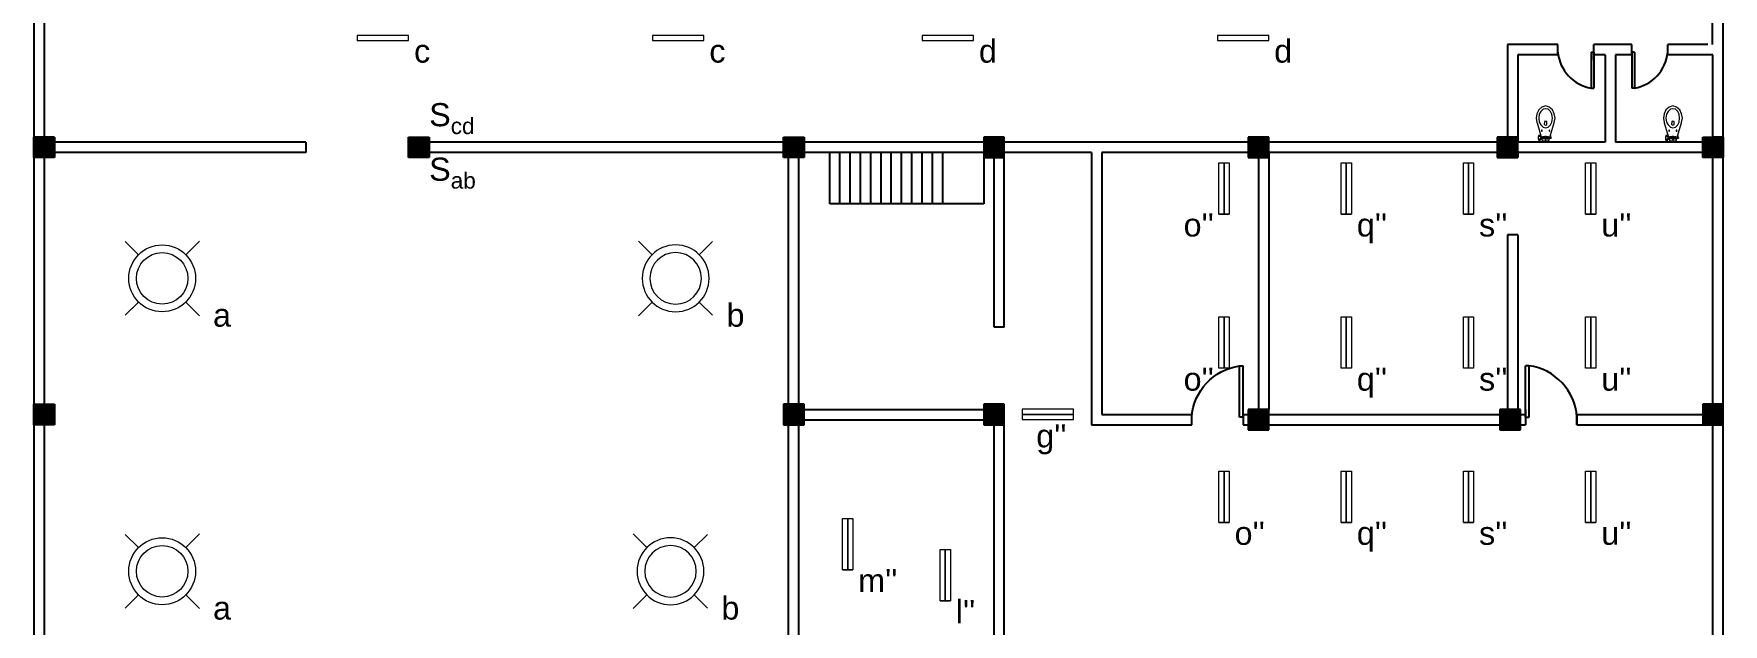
# Model space of a CAD drawing. Header units: inches. Extents: x 690793850 to 3471233902, y 1044954437 to 2780428972.
# Drawn here: x 1735595943 to 1735628843, y 1045096044 to 1045107534 of the extents above; entities that cross this region are included whole.
import ezdxf

# ---------------------------------------------------------------- set-up
doc = ezdxf.new("R2010")
doc.units = ezdxf.units.IN
doc.header["$MEASUREMENT"] = 0
for name, color, linetype in [('Doors', 140, 'Continuous'), ('Ladders', 10, 'Continuous'), ('PDF2_Geometry', 7, 'Continuous'), ('Poste', 2, 'Continuous'), ('Walls', 7, 'Continuous')]:
    doc.layers.add(name, color=color, linetype=linetype)
doc.layers.add('lighting', color=3, linetype='Continuous', lineweight=13)
doc.layers.add('STAIR', color=1, linetype='Continuous', lineweight=5)
doc.styles.get("Standard").update_dxf_attribs({"font": 'arial.ttf'})

# ---------------------------------------------------------------- blocks, each defined once
blk = doc.blocks.new('poste')
for p, q in [((1735358586.536575, 1045014423.977711), (1735358986.536575, 1045014423.977711)), ((1735358586.536575, 1045014023.977711), (1735358586.536575, 1045014423.977711)), ((1735358986.536575, 1045014423.977711), (1735358986.536575, 1045014023.977711)), ((1735358986.536575, 1045014023.977711), (1735358586.536575, 1045014023.977711))]:
    blk.add_line(p, q)
blk = doc.blocks.new('door')
for p, q in [((1735637533.840537, 1044998757.380238), (1735637533.840537, 1044999757.380238)), ((1735637603.840537, 1044999757.380238), (1735637533.840537, 1044999757.380238)), ((1735637603.840537, 1044998757.380238), (1735637603.840537, 1044999757.380238)), ((1735637533.840537, 1044998757.380238), (1735637603.840537, 1044998757.380237)), ((1735638533.840537, 1044998607.380238), (1735638533.840536, 1044998757.380238))]:
    blk.add_line(p, q)
blk.add_arc((1735637450.560967, 1044998682.380238), 1085.872749, 3.9605076873, 81.885142714)
blk = doc.blocks.new('hanging light')
at = {"layer": 'STAIR', "color": 3}
for p, q in [((285950, 80509), (285692, 80767)), ((286870, 80509), (287136, 80775)), ((285950, 79589), (285692, 79332)), ((286870, 79589), (287136, 79323))]:
    blk.add_line(p, q, dxfattribs=at)
for radius in [651, 501]:
    blk.add_circle((286410, 80049), radius, dxfattribs=at)
blk = doc.blocks.new('tube light')
at = {"layer": 'lighting'}
for p, q in [((362255, 81955), (362255, 81855)), ((363255, 81955), (362255, 81955)), ((363255, 81855), (363255, 81955)), ((362255, 81855), (363255, 81855))]:
    blk.add_line(p, q, dxfattribs=at)

msp = doc.modelspace()

# ---------------------------------------------------------------- hatches: boundary and pattern name
at = {"layer": 'Poste', "true_color": 0xf1eb1f}
h = msp.add_hatch(color=2, dxfattribs=at)
h.dxf.hatch_style = 1
h.paths.add_polyline_path([(1735595943, 1045105124), (1735596343, 1045105124), (1735596343, 1045105524), (1735595943, 1045105524)])
h = msp.add_hatch(color=2, dxfattribs=at)
h.dxf.hatch_style = 1
h.paths.add_polyline_path([(1735603243, 1045105124), (1735603643, 1045105124), (1735603643, 1045105524), (1735603243, 1045105524)])
h = msp.add_hatch(color=2, dxfattribs=at)
h.dxf.hatch_style = 1
h.paths.add_polyline_path([(1735610543, 1045105124), (1735610943, 1045105124), (1735610943, 1045105524), (1735610543, 1045105524)])
h = msp.add_hatch(color=2, dxfattribs=at)
h.dxf.hatch_style = 1
h.paths.add_polyline_path([(1735614843, 1045105524), (1735614443, 1045105524), (1735614443, 1045105124), (1735614843, 1045105124)])
h = msp.add_hatch(color=2, dxfattribs=at)
h.dxf.hatch_style = 1
h.paths.add_polyline_path([(1735619993, 1045105524), (1735619593, 1045105524), (1735619593, 1045105124), (1735619993, 1045105124)])
h = msp.add_hatch(color=2, dxfattribs=at)
h.dxf.hatch_style = 1
h.paths.add_polyline_path([(1735624843, 1045105524), (1735624443, 1045105524), (1735624443, 1045105124), (1735624843, 1045105124)])
h = msp.add_hatch(color=2, dxfattribs=at)
h.dxf.hatch_style = 1
h.paths.add_polyline_path([(1735628443, 1045105124), (1735628843, 1045105124), (1735628843, 1045105524), (1735628443, 1045105524)])
h = msp.add_hatch(color=2, dxfattribs=at)
h.dxf.hatch_style = 1
h.paths.add_polyline_path([(1735595943, 1045099924), (1735596343, 1045099924), (1735596343, 1045100324), (1735595943, 1045100324)])
h = msp.add_hatch(color=2, dxfattribs=at)
h.dxf.hatch_style = 1
h.paths.add_polyline_path([(1735610943, 1045100324), (1735610543, 1045100324), (1735610543, 1045099924), (1735610943, 1045099924)])
h = msp.add_hatch(color=2, dxfattribs=at)
h.dxf.hatch_style = 1
h.paths.add_polyline_path([(1735614843, 1045100324), (1735614443, 1045100324), (1735614443, 1045099924), (1735614843, 1045099924)])
h = msp.add_hatch(color=2, dxfattribs=at)
h.dxf.hatch_style = 1
h.paths.add_polyline_path([(1735619993, 1045100224), (1735619593, 1045100224), (1735619593, 1045099824), (1735619993, 1045099824)])
h = msp.add_hatch(color=2, dxfattribs=at)
h.dxf.hatch_style = 1
h.paths.add_polyline_path([(1735624895, 1045100224), (1735624495, 1045100224), (1735624495, 1045099824), (1735624895, 1045099824)])
h = msp.add_hatch(color=2, dxfattribs=at)
h.dxf.hatch_style = 1
h.paths.add_polyline_path([(1735628843, 1045100324), (1735628443, 1045100324), (1735628443, 1045099924), (1735628843, 1045099924)])

# ---------------------------------------------------------------- linework, layer by layer
at = {"layer": 'Doors'}
for p, q in [((1735626272, 1045107174), (1735626272, 1045106474)), ((1735626272, 1045107174), (1735626322, 1045107174)), ((1735626322, 1045107174), (1735626322, 1045106474)), ((1735627064, 1045107174), (1735627064, 1045106474)), ((1735627114, 1045107174), (1735627064, 1045107174)), ((1735627114, 1045107174), (1735627114, 1045106474)), ((1735626272, 1045106474), (1735626322, 1045106474)), ((1735627114, 1045106474), (1735627064, 1045106474))]:
    msp.add_line(p, q, dxfattribs=at)
for centre, start, end in [((1735626412, 1045107256), 185.9104, 259.8475), ((1735626974, 1045107256), 280.1526, 354.0896)]:
    msp.add_arc(centre, 794, start, end, dxfattribs=at)
at = {"layer": 'Ladders'}
for p, q in [((1735611443, 1045104224), (1735611443, 1045105224)), ((1735611643, 1045104224), (1735611643, 1045105224)), ((1735611843, 1045104224), (1735611843, 1045105224)), ((1735612043, 1045104224), (1735612043, 1045105224)), ((1735612243, 1045104224), (1735612243, 1045105224)), ((1735612443, 1045104224), (1735612443, 1045105224)), ((1735612643, 1045104224), (1735612643, 1045105224)), ((1735612843, 1045104224), (1735612843, 1045105224)), ((1735613043, 1045104224), (1735613043, 1045105224)), ((1735613243, 1045104224), (1735613243, 1045105224)), ((1735613443, 1045104224), (1735613443, 1045105224)), ((1735613643, 1045104224), (1735613643, 1045105224)), ((1735614443, 1045105224), (1735614443, 1045104224)), ((1735614443, 1045104224), (1735611443, 1045104224))]:
    msp.add_line(p, q, dxfattribs=at)
at = {"layer": 'lighting'}
for p, q in [((1735619023, 1045104024), (1735619223, 1045104024)), ((1735621403, 1045104024), (1735621603, 1045104024)), ((1735623783, 1045104024), (1735623983, 1045104024)), ((1735626163, 1045104024), (1735626363, 1045104024)), ((1735619023, 1045102024), (1735619223, 1045102024)), ((1735619123, 1045102024), (1735619123, 1045101363)), ((1735621403, 1045102024), (1735621603, 1045102024)), ((1735623783, 1045102024), (1735623983, 1045102024)), ((1735626163, 1045102024), (1735626363, 1045102024)), ((1735611793, 1045097104), (1735611793, 1045098104)), ((1735619023, 1045098024), (1735619223, 1045098024)), ((1735621403, 1045098024), (1735621603, 1045098024)), ((1735623783, 1045098024), (1735623983, 1045098024)), ((1735626163, 1045098024), (1735626363, 1045098024)), ((1735613693, 1045096499), (1735613693, 1045097499)), ((1735611693, 1045097104), (1735611893, 1045097104)), ((1735613593, 1045096499), (1735613793, 1045096499))]:
    msp.add_line(p, q, dxfattribs=at)
at = {"layer": 'PDF2_Geometry', "color": 8, "lineweight": 5}
for points in [[(1735625445, 1045105457), (1735625554, 1045105799), (1735625554, 1045105805), (1735625570, 1045105892), (1735625554, 1045105979), (1735625521, 1045106055), (1735625456, 1045106109), (1735625386, 1045106131), (1735625309, 1045106109), (1735625250, 1045106055), (1735625212, 1045105979), (1735625201, 1045105892), (1735625212, 1045105805), (1735625217, 1045105799), (1735625320, 1045105457), (1735625326, 1045105451), (1735625445, 1045105451)], [(1735625434, 1045105718), (1735625478, 1045105761), (1735625505, 1045105816), (1735625516, 1045105892), (1735625505, 1045105968), (1735625478, 1045106022), (1735625434, 1045106066), (1735625386, 1045106076), (1735625337, 1045106066), (1735625293, 1045106022), (1735625261, 1045105968), (1735625250, 1045105892), (1735625261, 1045105816), (1735625293, 1045105761), (1735625337, 1045105718), (1735625386, 1045105707)], [(1735627925, 1045105457), (1735628033, 1045105799), (1735628033, 1045105805), (1735628050, 1045105892), (1735628033, 1045105979), (1735628001, 1045106055), (1735627935, 1045106109), (1735627865, 1045106131), (1735627789, 1045106109), (1735627729, 1045106055), (1735627691, 1045105979), (1735627680, 1045105892), (1735627691, 1045105805), (1735627696, 1045105799), (1735627800, 1045105457), (1735627805, 1045105451), (1735627925, 1045105451)], [(1735627914, 1045105718), (1735627957, 1045105761), (1735627984, 1045105816), (1735627995, 1045105892), (1735627984, 1045105968), (1735627957, 1045106022), (1735627914, 1045106066), (1735627865, 1045106076), (1735627816, 1045106066), (1735627772, 1045106022), (1735627740, 1045105968), (1735627729, 1045105892), (1735627740, 1045105816), (1735627772, 1045105761), (1735627816, 1045105718), (1735627865, 1045105707)], [(1735625364, 1045105826), (1735625358, 1045105767), (1735625386, 1045105756), (1735625407, 1045105767), (1735625407, 1045105826), (1735625386, 1045105832)], [(1735627843, 1045105826), (1735627838, 1045105767), (1735627865, 1045105756), (1735627887, 1045105767), (1735627887, 1045105826), (1735627865, 1045105832)], [(1735625299, 1045105430), (1735625299, 1045105424), (1735625228, 1045105424), (1735625228, 1045105430)], [(1735625244, 1045105479), (1735625250, 1045105479), (1735625250, 1045105484)], [(1735625277, 1045105479), (1735625282, 1045105479), (1735625282, 1045105484)], [(1735625315, 1045105658), (1735625304, 1045105658), (1735625304, 1045105642), (1735625320, 1045105642), (1735625320, 1045105658)], [(1735625304, 1045105484), (1735625304, 1045105495), (1735625320, 1045105495), (1735625320, 1045105484)], [(1735625386, 1045105522), (1735625375, 1045105517), (1735625375, 1045105500), (1735625386, 1045105495), (1735625391, 1045105500), (1735625396, 1045105511), (1735625391, 1045105517)], [(1735625456, 1045105658), (1735625451, 1045105658), (1735625451, 1045105642), (1735625462, 1045105642), (1735625467, 1045105647), (1735625462, 1045105658)], [(1735627778, 1045105430), (1735627778, 1045105424), (1735627707, 1045105424), (1735627707, 1045105430)], [(1735627724, 1045105479), (1735627729, 1045105479), (1735627729, 1045105484)], [(1735627756, 1045105479), (1735627762, 1045105479), (1735627762, 1045105484)], [(1735627794, 1045105658), (1735627783, 1045105658), (1735627783, 1045105642), (1735627800, 1045105642), (1735627800, 1045105658)], [(1735627783, 1045105484), (1735627783, 1045105495), (1735627800, 1045105495), (1735627800, 1045105484)], [(1735627865, 1045105522), (1735627854, 1045105517), (1735627854, 1045105500), (1735627865, 1045105495), (1735627870, 1045105500), (1735627876, 1045105511), (1735627870, 1045105517)], [(1735627935, 1045105658), (1735627930, 1045105658), (1735627930, 1045105642), (1735627941, 1045105642), (1735627946, 1045105647), (1735627941, 1045105658)]]:
    msp.add_lwpolyline(points, close=True, dxfattribs=at)
for points in [[(1735625228, 1045105430), (1735625233, 1045105435), (1735625233, 1045105441), (1735625293, 1045105441), (1735625293, 1045105435), (1735625299, 1045105435), (1735625299, 1045105430)], [(1735625233, 1045105435), (1735625233, 1045105430)], [(1735625288, 1045105533), (1735625282, 1045105533), (1735625282, 1045105549), (1735625282, 1045105555), (1735625244, 1045105555), (1735625244, 1045105549), (1735625244, 1045105533), (1735625239, 1045105533), (1735625239, 1045105490), (1735625293, 1045105490)], [(1735625293, 1045105528), (1735625293, 1045105490), (1735625304, 1045105490), (1735625304, 1045105528), (1735625293, 1045105528), (1735625293, 1045105533), (1735625239, 1045105533)], [(1735625239, 1045105490), (1735625239, 1045105484)], [(1735625277, 1045105544), (1735625282, 1045105544), (1735625277, 1045105544), (1735625277, 1045105555), (1735625250, 1045105555), (1735625250, 1045105544), (1735625244, 1045105544), (1735625250, 1045105544)], [(1735625277, 1045105473), (1735625277, 1045105468), (1735625282, 1045105468), (1735625282, 1045105473), (1735625282, 1045105490), (1735625293, 1045105511), (1735625282, 1045105533), (1735625244, 1045105533)], [(1735625244, 1045105490), (1735625244, 1045105473), (1735625244, 1045105468), (1735625250, 1045105468), (1735625250, 1045105473), (1735625255, 1045105473), (1735625271, 1045105473), (1735625277, 1045105473), (1735625277, 1045105479)], [(1735625250, 1045105473), (1735625250, 1045105479)], [(1735625282, 1045105468), (1735625250, 1045105468), (1735625250, 1045105441)], [(1735625255, 1045105544), (1735625255, 1045105555)], [(1735625271, 1045105544), (1735625255, 1045105544), (1735625271, 1045105544)], [(1735625271, 1045105479), (1735625255, 1045105479), (1735625271, 1045105479)], [(1735625255, 1045105473), (1735625255, 1045105479)], [(1735625271, 1045105544), (1735625271, 1045105555)], [(1735625271, 1045105473), (1735625271, 1045105479)], [(1735625277, 1045105441), (1735625277, 1045105468)], [(1735625288, 1045105490), (1735625288, 1045105484)], [(1735625304, 1045105522), (1735625304, 1045105533), (1735625320, 1045105533), (1735625320, 1045105522), (1735625320, 1045105517)], [(1735625304, 1045105522), (1735625320, 1045105522), (1735625304, 1045105522)], [(1735625304, 1045105495), (1735625304, 1045105522), (1735625304, 1045105517)], [(1735625304, 1045105500), (1735625320, 1045105500)], [(1735625320, 1045105490), (1735625320, 1045105528), (1735625331, 1045105528)], [(1735625320, 1045105522), (1735625320, 1045105495), (1735625331, 1045105495)], [(1735625364, 1045105490), (1735625331, 1045105490), (1735625331, 1045105533), (1735625364, 1045105533)], [(1735625337, 1045105490), (1735625337, 1045105533)], [(1735625358, 1045105533), (1735625358, 1045105490)], [(1735625358, 1045105511), (1735625369, 1045105533), (1735625358, 1045105511)], [(1735625358, 1045105511), (1735625358, 1045105506)], [(1735625369, 1045105490), (1735625358, 1045105506), (1735625369, 1045105490)], [(1735625375, 1045105533), (1735625369, 1045105533)], [(1735625369, 1045105490), (1735625375, 1045105484), (1735625396, 1045105484), (1735625375, 1045105484)], [(1735625396, 1045105533), (1735625375, 1045105533), (1735625402, 1045105533)], [(1735625396, 1045105484), (1735625402, 1045105490)], [(1735625402, 1045105533), (1735625413, 1045105511), (1735625402, 1045105533)], [(1735625413, 1045105506), (1735625402, 1045105490), (1735625413, 1045105506)], [(1735625413, 1045105528), (1735625413, 1045105495), (1735625413, 1045105522), (1735625418, 1045105528), (1735625429, 1045105528), (1735625429, 1045105522), (1735625418, 1045105522), (1735625413, 1045105522), (1735625413, 1045105528), (1735625413, 1045105522), (1735625413, 1045105528), (1735625407, 1045105528), (1735625407, 1045105495), (1735625407, 1045105490)], [(1735625407, 1045105495), (1735625413, 1045105495)], [(1735625418, 1045105495), (1735625418, 1045105500), (1735625413, 1045105495), (1735625418, 1045105490), (1735625429, 1045105490), (1735625429, 1045105500), (1735625429, 1045105517)], [(1735625413, 1045105506), (1735625413, 1045105511)], [(1735625418, 1045105522), (1735625418, 1045105517), (1735625429, 1045105517), (1735625429, 1045105522), (1735625429, 1045105495), (1735625445, 1045105495), (1735625445, 1045105522), (1735625440, 1045105528), (1735625429, 1045105528)], [(1735625418, 1045105517), (1735625418, 1045105500)], [(1735625418, 1045105500), (1735625429, 1045105500), (1735625418, 1045105500)], [(1735625440, 1045105495), (1735625440, 1045105528)], [(1735625445, 1045105511), (1735625445, 1045105517), (1735625494, 1045105517), (1735625494, 1045105511)], [(1735625445, 1045105506), (1735625445, 1045105517)], [(1735625445, 1045105500), (1735625445, 1045105506), (1735625494, 1045105500), (1735625494, 1045105506)], [(1735625500, 1045105506), (1735625500, 1045105517)], [(1735627707, 1045105430), (1735627713, 1045105435), (1735627713, 1045105441), (1735627772, 1045105441), (1735627772, 1045105435), (1735627778, 1045105435), (1735627778, 1045105430)], [(1735627713, 1045105435), (1735627713, 1045105430)], [(1735627767, 1045105533), (1735627762, 1045105533), (1735627762, 1045105549), (1735627762, 1045105555), (1735627724, 1045105555), (1735627724, 1045105549), (1735627724, 1045105533), (1735627718, 1045105533), (1735627718, 1045105490), (1735627772, 1045105490)], [(1735627772, 1045105528), (1735627772, 1045105490), (1735627783, 1045105490), (1735627783, 1045105528), (1735627772, 1045105528), (1735627772, 1045105533), (1735627718, 1045105533)], [(1735627718, 1045105490), (1735627718, 1045105484)], [(1735627756, 1045105544), (1735627762, 1045105544), (1735627756, 1045105544), (1735627756, 1045105555), (1735627729, 1045105555), (1735627729, 1045105544), (1735627724, 1045105544), (1735627729, 1045105544)], [(1735627756, 1045105473), (1735627756, 1045105468), (1735627762, 1045105468), (1735627762, 1045105473), (1735627762, 1045105490), (1735627772, 1045105511), (1735627762, 1045105533), (1735627724, 1045105533)], [(1735627724, 1045105490), (1735627724, 1045105473), (1735627724, 1045105468), (1735627729, 1045105468), (1735627729, 1045105473), (1735627734, 1045105473), (1735627751, 1045105473), (1735627756, 1045105473), (1735627756, 1045105479)], [(1735627729, 1045105473), (1735627729, 1045105479)], [(1735627762, 1045105468), (1735627729, 1045105468), (1735627729, 1045105441)], [(1735627734, 1045105544), (1735627734, 1045105555)], [(1735627751, 1045105544), (1735627734, 1045105544), (1735627751, 1045105544)], [(1735627751, 1045105479), (1735627734, 1045105479), (1735627751, 1045105479)], [(1735627734, 1045105473), (1735627734, 1045105479)], [(1735627751, 1045105544), (1735627751, 1045105555)], [(1735627751, 1045105473), (1735627751, 1045105479)], [(1735627756, 1045105441), (1735627756, 1045105468)], [(1735627767, 1045105490), (1735627767, 1045105484)], [(1735627783, 1045105522), (1735627783, 1045105533), (1735627800, 1045105533), (1735627800, 1045105522), (1735627800, 1045105517)], [(1735627783, 1045105522), (1735627800, 1045105522), (1735627783, 1045105522)], [(1735627783, 1045105495), (1735627783, 1045105522), (1735627783, 1045105517)], [(1735627783, 1045105500), (1735627800, 1045105500)], [(1735627800, 1045105490), (1735627800, 1045105528), (1735627810, 1045105528)], [(1735627800, 1045105522), (1735627800, 1045105495), (1735627810, 1045105495)], [(1735627843, 1045105490), (1735627810, 1045105490), (1735627810, 1045105533), (1735627843, 1045105533)], [(1735627816, 1045105490), (1735627816, 1045105533)], [(1735627838, 1045105533), (1735627838, 1045105490)], [(1735627838, 1045105511), (1735627849, 1045105533), (1735627838, 1045105511)], [(1735627838, 1045105511), (1735627838, 1045105506)], [(1735627849, 1045105490), (1735627838, 1045105506), (1735627849, 1045105490)], [(1735627854, 1045105533), (1735627849, 1045105533)], [(1735627849, 1045105490), (1735627854, 1045105484), (1735627876, 1045105484), (1735627854, 1045105484)], [(1735627876, 1045105533), (1735627854, 1045105533), (1735627881, 1045105533)], [(1735627876, 1045105484), (1735627881, 1045105490)], [(1735627881, 1045105533), (1735627892, 1045105511), (1735627881, 1045105533)], [(1735627892, 1045105506), (1735627881, 1045105490), (1735627892, 1045105506)], [(1735627892, 1045105528), (1735627892, 1045105495), (1735627892, 1045105522), (1735627897, 1045105528), (1735627908, 1045105528), (1735627908, 1045105522), (1735627897, 1045105522), (1735627892, 1045105522), (1735627892, 1045105528), (1735627892, 1045105522), (1735627892, 1045105528), (1735627887, 1045105528), (1735627887, 1045105495), (1735627887, 1045105490)], [(1735627887, 1045105495), (1735627892, 1045105495)], [(1735627897, 1045105495), (1735627897, 1045105500), (1735627892, 1045105495), (1735627897, 1045105490), (1735627908, 1045105490), (1735627908, 1045105500), (1735627908, 1045105517)], [(1735627892, 1045105506), (1735627892, 1045105511)], [(1735627897, 1045105522), (1735627897, 1045105517), (1735627908, 1045105517), (1735627908, 1045105522), (1735627908, 1045105495), (1735627925, 1045105495), (1735627925, 1045105522), (1735627919, 1045105528), (1735627908, 1045105528)], [(1735627897, 1045105517), (1735627897, 1045105500)], [(1735627897, 1045105500), (1735627908, 1045105500), (1735627897, 1045105500)], [(1735627919, 1045105495), (1735627919, 1045105528)], [(1735627925, 1045105511), (1735627925, 1045105517), (1735627974, 1045105517), (1735627974, 1045105511)], [(1735627925, 1045105506), (1735627925, 1045105517)], [(1735627925, 1045105500), (1735627925, 1045105506), (1735627974, 1045105500), (1735627974, 1045105506)], [(1735627979, 1045105506), (1735627979, 1045105517)]]:
    msp.add_lwpolyline(points, dxfattribs=at)
at = {"layer": 'PDF2_Geometry', "color": 8, "lineweight": 9}
for points in [[(1735625384, 1045105506), (1735625384, 1045105424)], [(1735625478, 1045105555), (1735625478, 1045105517)], [(1735627863, 1045105506), (1735627863, 1045105424)], [(1735627957, 1045105555), (1735627957, 1045105517)]]:
    msp.add_lwpolyline(points, dxfattribs=at)
at = {"layer": 'Poste'}
for p, q in [((1735596343, 1045105524), (1735595943, 1045105524)), ((1735628843, 1045105524), (1735628643, 1045105524)), ((1735596343, 1045105224), (1735595943, 1045105224)), ((1735624543, 1045105224), (1735624543, 1045105124)), ((1735624843, 1045105224), (1735624843, 1045105124))]:
    msp.add_line(p, q, dxfattribs=at)
at = {"layer": 'Walls'}
for p, q in [((1735595943, 1045117624), (1735595943, 1045075524)), ((1735596143, 1045117824), (1735596143, 1045105424)), ((1735628843, 1045107024), (1735628843, 1045111824)), ((1735628637, 1045107324), (1735628637, 1045111524)), ((1735625622, 1045107324), (1735624643, 1045107324)), ((1735624643, 1045107324), (1735624643, 1045105382)), ((1735625622, 1045107124), (1735625622, 1045107324)), ((1735627064, 1045107324), (1735626322, 1045107324)), ((1735626322, 1045107024), (1735626322, 1045107324)), ((1735627064, 1045107124), (1735627064, 1045107324)), ((1735628543, 1045107324), (1735627764, 1045107324)), ((1735627764, 1045107124), (1735627764, 1045107324)), ((1735625622, 1045107124), (1735624843, 1045107124)), ((1735624843, 1045107124), (1735624843, 1045105424)), ((1735626543, 1045107124), (1735626322, 1045107124)), ((1735626543, 1045107124), (1735626543, 1045105424)), ((1735626743, 1045107124), (1735626743, 1045105424)), ((1735627064, 1045107124), (1735626743, 1045107124)), ((1735628643, 1045107124), (1735627764, 1045107124)), ((1735628643, 1045105424), (1735628643, 1045107124)), ((1735628843, 1045105524), (1735628843, 1045107024)), ((1735601243, 1045105424), (1735596143, 1045105424)), ((1735601243, 1045105424), (1735601243, 1045105224)), ((1735610943, 1045105424), (1735603243, 1045105424)), ((1735603243, 1045105424), (1735603243, 1045105224)), ((1735624703, 1045105424), (1735610943, 1045105424)), ((1735626543, 1045105424), (1735624843, 1045105424)), ((1735628643, 1045105424), (1735626743, 1045105424)), ((1735628843, 1045075524), (1735628843, 1045105524)), ((1735596143, 1045105224), (1735596143, 1045075524)), ((1735601243, 1045105224), (1735596143, 1045105224)), ((1735610643, 1045105224), (1735603243, 1045105224)), ((1735610643, 1045105224), (1735610543, 1045105224)), ((1735610643, 1045075824), (1735610643, 1045105224)), ((1735610843, 1045100224), (1735610843, 1045105224)), ((1735614643, 1045105224), (1735610843, 1045105224)), ((1735614643, 1045101824), (1735614643, 1045105224)), ((1735616543, 1045105224), (1735614843, 1045105224)), ((1735614843, 1045101824), (1735614843, 1045105224)), ((1735616543, 1045105224), (1735616543, 1045099924)), ((1735619693, 1045105224), (1735616743, 1045105224)), ((1735616743, 1045105224), (1735616743, 1045100124)), ((1735619793, 1045105224), (1735619793, 1045100224)), ((1735628543, 1045105224), (1735619993, 1045105224)), ((1735619993, 1045105224), (1735619993, 1045100224)), ((1735628643, 1045100224), (1735628643, 1045105224)), ((1735624643, 1045103624), (1735624643, 1045100224)), ((1735624843, 1045103624), (1735624643, 1045103624)), ((1735624843, 1045103624), (1735624843, 1045100224)), ((1735614843, 1045101824), (1735614643, 1045101824)), ((1735610843, 1045100224), (1735614443, 1045100224)), ((1735614443, 1045100224), (1735614843, 1045100224)), ((1735614843, 1045091974), (1735614843, 1045100224)), ((1735616743, 1045100124), (1735618493, 1045100124)), ((1735618493, 1045099924), (1735618493, 1045100124)), ((1735619493, 1045100124), (1735624995, 1045100124)), ((1735619493, 1045100124), (1735619493, 1045099924)), ((1735624995, 1045100224), (1735624995, 1045099924)), ((1735625995, 1045100124), (1735628543, 1045100124)), ((1735625995, 1045100124), (1735625995, 1045099924)), ((1735610843, 1045087924), (1735610843, 1045100024)), ((1735610843, 1045100024), (1735614643, 1045100024)), ((1735614643, 1045091974), (1735614643, 1045100024)), ((1735616543, 1045099924), (1735618493, 1045099924)), ((1735619493, 1045099924), (1735624995, 1045099924)), ((1735625995, 1045099924), (1735628543, 1045099924)), ((1735628643, 1045081924), (1735628643, 1045099924)), ((1735628843, 1045094224), (1735628843, 1045099924))]:
    msp.add_line(p, q, dxfattribs=at)
msp.add_arc((1735624911, 1045099999), 1086, 356.0395, 356.0395, dxfattribs=at)

# ---------------------------------------------------------------- block references
at = {"layer": 'Doors', "xscale": -1}
msp.add_blockref('door', (3471257027, 101315), dxfattribs=at)
at = {"layer": 'Doors'}
msp.add_blockref('door', (-12539, 101317), dxfattribs=at)
at = {"layer": 'lighting', "rotation": 180}
for p in [(1735965498, 1045189358), (1735971248, 1045189358), (1735976498, 1045189358), (1735982248, 1045189358), (1735978448, 1045182082), (1735978448, 1045181982)]:
    msp.add_blockref('tube light', p, dxfattribs=at)
at = {"layer": 'lighting', "xscale": -1, "rotation": 270}
for p in [(1735537168, 1044741769), (1735537268, 1044741769), (1735539548, 1044741769), (1735539648, 1044741769), (1735541928, 1044741769), (1735542028, 1044741769), (1735544308, 1044741769), (1735544408, 1044741769), (1735537168, 1044738769), (1735537268, 1044738769), (1735539548, 1044738769), (1735539648, 1044738769), (1735541928, 1044738769), (1735542028, 1044738769), (1735544308, 1044738769), (1735544408, 1044738769), (1735537168, 1044735769), (1735537268, 1044735769), (1735539548, 1044735769), (1735539648, 1044735769), (1735541928, 1044735769), (1735542028, 1044735769), (1735544308, 1044735769), (1735544408, 1044735769), (1735529838, 1044734849), (1735529938, 1044734849), (1735531738, 1044734244), (1735531838, 1044734244)]:
    msp.add_blockref('tube light', p, dxfattribs=at)
at = {"layer": 'lighting'}
for p in [(1735312033, 1045022725), (1735312033, 1045017025)]:
    msp.add_blockref('hanging light', p, dxfattribs=at)
at = {"layer": 'lighting', "xscale": -1}
for p in [(1735894853, 1045022725), (1735894753, 1045017025)]:
    msp.add_blockref('hanging light', p, dxfattribs=at)
at = {"layer": 'Poste', "color": 2, "true_color": 0xf1eb1f}
for p in [(237357, 91100), (244657, 91100), (251957, 91100), (269857, 91100), (237357, 85900)]:
    msp.add_blockref('poste', p, dxfattribs=at)
at = {"layer": 'Poste', "color": 2, "true_color": 0xf1eb1f, "xscale": -1}
for p in [(3470973430, 91100), (3470978580, 91100), (3470983430, 91100), (3470969530, 85900), (3470973430, 85900), (3470978580, 85800), (3470983481, 85800), (3470987430, 85900)]:
    msp.add_blockref('poste', p, dxfattribs=at)

# ---------------------------------------------------------------- texts
at = {"layer": 'lighting', "char_height": 450, "attachment_point": 1}
for s, width, heights, insert in [('c', 1526.02, [-457], (1735603349, 1045107423)), ('c', 1526.02, [-457], (1735609099, 1045107423)), ('d', 1526.02, [-457], (1735614349, 1045107423)), ('d', 1526.02, [-457], (1735620099, 1045107423)), ('\\A1;S{\\H0.7x;\\S^ cd;}', 1809.53, [-465], (1735603643, 1045106185)), ('\\A1;S{\\H0.7x;\\S^ ab;}', 1809.53, [-465], (1735603643, 1045105124)), ("o''", 1526.02, [-457], (1735618335, 1045104039)), ("q''", 1526.02, [-575], (1735621708, 1045104039)), ("s''", 1526.02, [-457], (1735624088, 1045104039)), ("u''", 1526.02, [-457], (1735626468, 1045104039)), ('a', 1526.02, [-457], (1735599434, 1045102284)), ('b', 1526.02, [-457], (1735609434, 1045102284)), ("o''", 1526.02, [-457], (1735618335, 1045101039)), ("q''", 1526.02, [-575], (1735621708, 1045101039)), ("s''", 1526.02, [-457], (1735624088, 1045101039)), ("u''", 1526.02, [-457], (1735626468, 1045101039)), ("g''", 1526.02, [-582], (1735615465, 1045099933)), ("o''", 1526.02, [-457], (1735619328, 1045098039)), ("q''", 1526.02, [-575], (1735621708, 1045098039)), ("s''", 1526.02, [-457], (1735624088, 1045098039)), ("u''", 1526.02, [-457], (1735626468, 1045098039)), ("m''", 1526.02, [-450], (1735611998, 1045097119)), ('a', 1526.02, [-457], (1735599434, 1045096584)), ('b', 1526.02, [-457], (1735609334, 1045096584)), ("l''", 1526.02, [-450], (1735613898, 1045096514))]:
    msp.add_mtext_dynamic_manual_height_columns(s, width=width, gutter_width=1, heights=heights, dxfattribs=dict(at, insert=insert))

doc.saveas('drawing.dxf')
